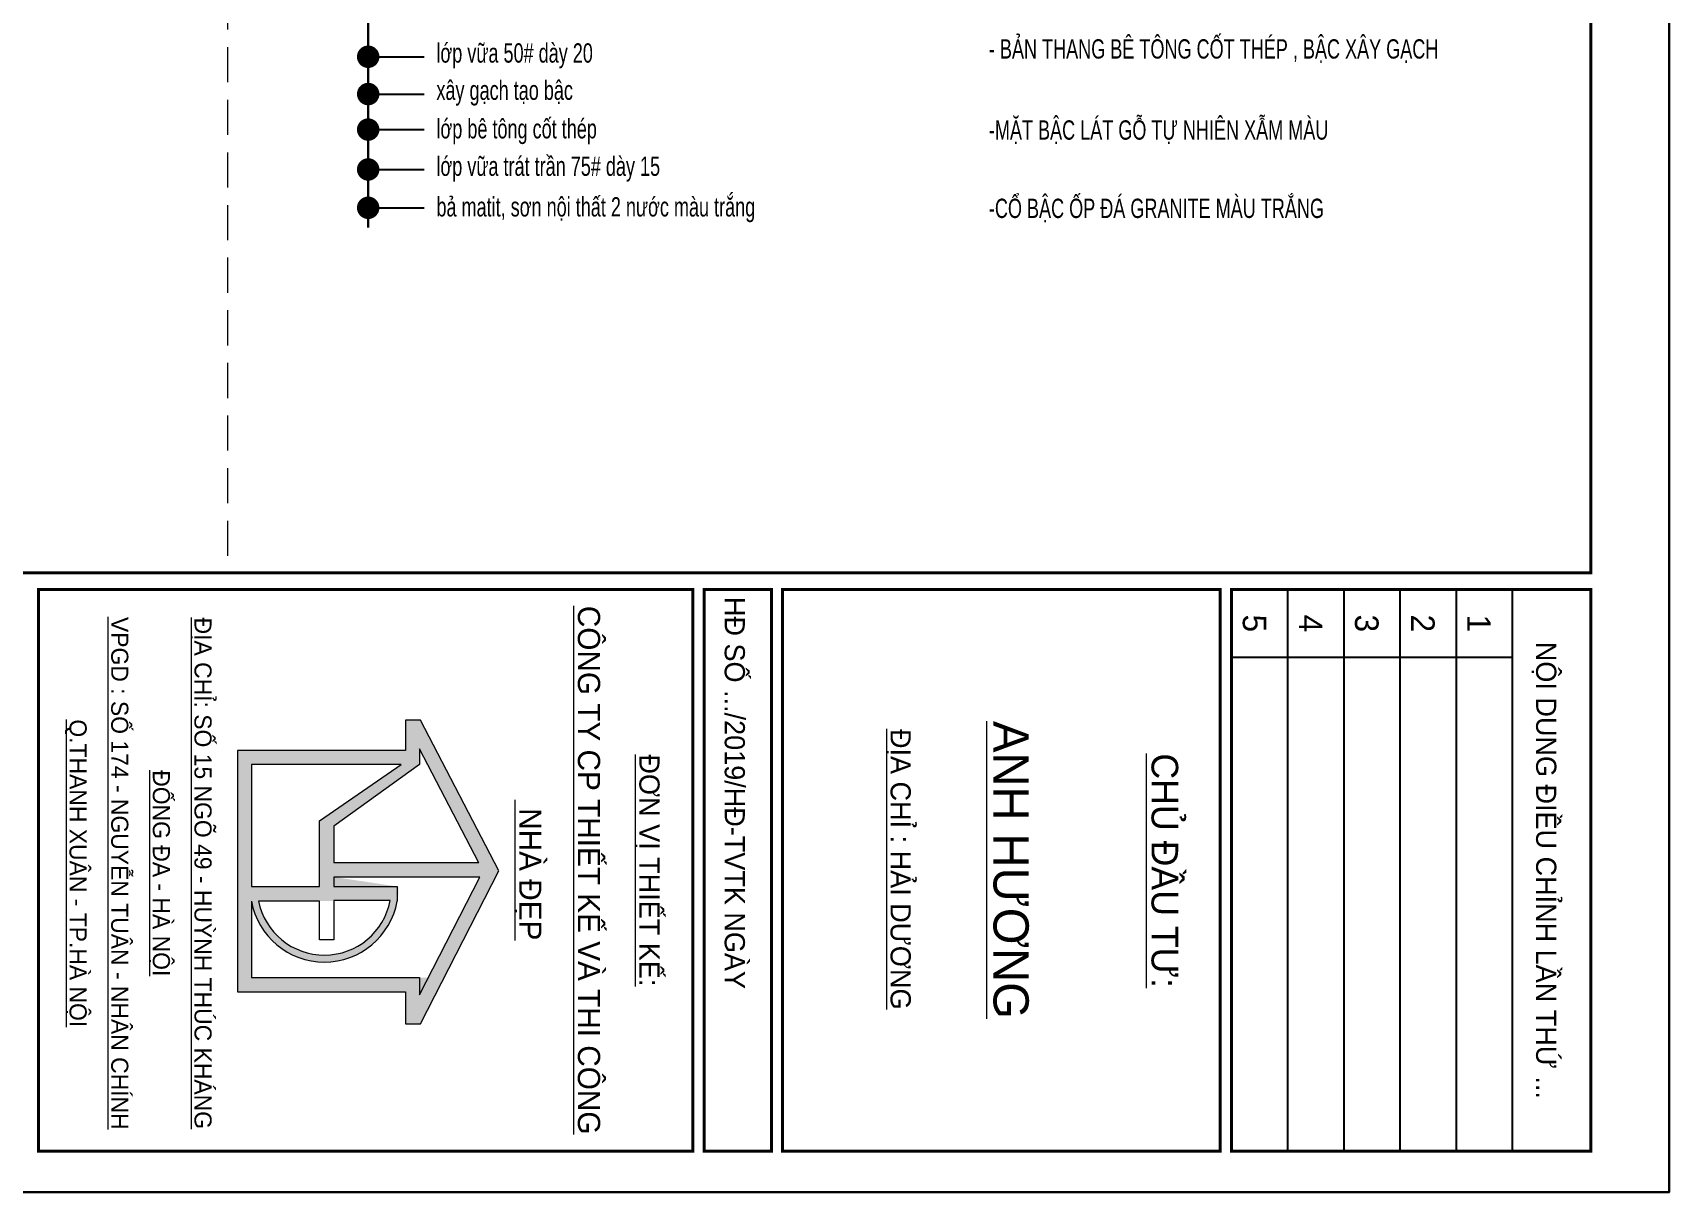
# Model space of a CAD drawing. Header units: inches. Extents: x 274208 to 641690, y -81912 to 129129.
# Drawn here: x 466769 to 472601, y -19810 to -15680 of the extents above; entities that cross this region are included whole.
import ezdxf
from ezdxf.enums import TextEntityAlignment as Align

# ---------------------------------------------------------------- set-up
doc = ezdxf.new("R2010")
doc.units = ezdxf.units.IN
doc.header["$MEASUREMENT"] = 0
doc.linetypes.add('$1$HIDDEN', pattern=[0.375, 0.25, -0.125])
for name, color, linetype, lineweight in [('05.Text', 253, 'Continuous', 18), ('08.Dim', 156, 'Continuous', 15), ('11.Khung bo', 32, 'Continuous', 50), ('12.Khung', 36, 'Continuous', 25), ('CATPHU', 13, 'Continuous', 30)]:
    doc.layers.add(name, color=color, linetype=linetype, lineweight=lineweight)
doc.layers.add('KICHTHUOC', color=8, linetype='Continuous')
doc.layers.add('text', color=7, linetype='Continuous')
doc.layers.add('Tpl_Bound', color=1, linetype='Continuous', plot=False)
doc.styles.add('AVANT', font='')
doc.styles.add('TT5_Text Dim', font='hoatbif.shx', dxfattribs={"width": 0.6})
doc.styles.add('VnAvantH', font='')
doc.styles.get('AVANT').set_extended_font_data('.VnAvant')
doc.styles.get('VnAvantH').set_extended_font_data('.VnAvantH')
doc.dimstyles.new('D100', dxfattribs={"dimtxt": 200, "dimasz": 80, "dimexe": 100, "dimexo": 0, "dimgap": 50, "dimtad": 1, "dimdec": 0, "dimzin": 0, "dimdsep": 46, "dimtxsty": 'TT5_Text Dim', "dimblk1": 'LTT1', "dimblk2": 'LTT1', "dimsah": 1, "dimcen": 0.09, "dimdle": 80, "dimclrd": 8, "dimclre": 8, "dimclrt": 4, "dimadec": 0, "dimazin": 0, "dimtfac": 1, "dimtdec": 0, "dimtofl": 0, "dimtmove": 2, "dimatfit": 3, "dimfxl": 1, "dimtolj": 1, "dimtzin": 0, "dimarcsym": 0})

# ---------------------------------------------------------------- blocks, each defined once
blk = doc.blocks.new('100')
at = {"layer": '05.Text'}
h = blk.add_hatch(color=3, dxfattribs=at)
h.paths.add_polyline_path([(1897375, -927367), (1897375, -927501), (1897646, -927501), (1897646, -928998), (1898856, -928998), (1899794, -928998), (1899794, -927501), (1900078, -927501), (1900078, -927366), (1898717, -926668)])
h.paths.add_polyline_path([(1898772, -928138), (1898858, -927562, -0.921492), (1898987, -928872), (1899668, -928872), (1899668, -927297), (1898772, -926837)], flags=16)
h.paths.add_polyline_path([(1898646, -926846), (1898646, -928138), (1898318, -928138), (1897771, -927375), (1897631, -927375)], flags=16)
h.paths.add_polyline_path([(1898982, -927636, -0.822042), (1898987, -928808), (1898987, -928139), (1898982, -928139)], flags=16)
h.paths.add_polyline_path([(1897771, -927537), (1898273, -928265), (1898856, -928265), (1898856, -928872), (1897771, -928872)], flags=16)
for p, q in [((1898717, -926668), (1897375, -927367)), ((1900078, -927366), (1898717, -926668)), ((1898646, -926846), (1897631, -927375)), ((1898646, -926846), (1898646, -928138)), ((1899821, -927376), (1898772, -926837)), ((1898772, -926837), (1898772, -928138)), ((1897375, -927367), (1897375, -927501)), ((1897631, -927375), (1897771, -927375)), ((1897771, -927375), (1897771, -927375)), ((1897771, -927375), (1898318, -928138)), ((1899668, -928872), (1899668, -927376)), ((1899668, -927376), (1899821, -927376)), ((1900078, -927501), (1900078, -927366)), ((1897375, -927501), (1897646, -927501)), ((1897646, -927501), (1897646, -928998)), ((1897771, -927537), (1897771, -928872)), ((1898273, -928265), (1897771, -927537)), ((1898856, -928138), (1898856, -927573)), ((1898856, -928138), (1898856, -927573)), ((1898856, -927573), (1898987, -927573)), ((1898982, -927636), (1898982, -928139)), ((1899794, -928998), (1899794, -927501)), ((1899794, -927501), (1900078, -927501)), ((1898318, -928138), (1898646, -928138)), ((1898772, -928138), (1898856, -928138)), ((1898982, -928139), (1899330, -928139)), ((1899330, -928139), (1899330, -928265)), ((1898856, -928265), (1898273, -928265)), ((1898856, -928872), (1898856, -928265)), ((1899330, -928265), (1898987, -928265)), ((1898987, -928265), (1898987, -928808)), ((1897771, -928872), (1898856, -928872)), ((1898987, -928872), (1899668, -928872)), ((1897646, -928998), (1898856, -928998)), ((1898856, -928998), (1899794, -928998))]:
    blk.add_line(p, q, dxfattribs=at)
for radius, start, end in [(598, 281.4298, 79.1164), (660, 280.3316, 79.6684)]:
    blk.add_arc((1898869, -928223), radius, start, end, dxfattribs=at)
at = {"layer": '11.Khung bo', "const_width": 26.7}
for points in [[(1860913, -945240), (1860913, -916940), (1896063, -916940), (1896063, -945240)], [(1896213, -920140), (1896213, -916940), (1901213, -916940), (1901213, -920140)], [(1896213, -924140), (1901213, -924140), (1901213, -920240), (1896213, -920240)], [(1896213, -924840), (1901213, -924840), (1901213, -924240), (1896213, -924240)], [(1896213, -930771), (1901213, -930771), (1901213, -924940), (1896213, -924940)]]:
    blk.add_lwpolyline(points, close=True, dxfattribs=at)
at = {"layer": '12.Khung'}
for p, q in [((1896213, -917640), (1901213, -917640)), ((1896813, -920140), (1896813, -917640)), ((1896213, -918140), (1901213, -918140)), ((1896213, -918640), (1901213, -918640)), ((1896213, -919140), (1901213, -919140)), ((1896213, -919640), (1901213, -919640))]:
    blk.add_line(p, q, dxfattribs=at)
at = {"layer": '12.Khung', "color": 1}
blk.add_lwpolyline([(1901579, -945940), (1901579, -916240), (1859580, -916240), (1859580, -945940)], close=True, dxfattribs=at)
at = {"layer": '05.Text', "style": 'VnAvantH'}
for s, p in [('Néi dung ®iÒu chØnh lÇn thø ...', (1898713, -917329)), ('H§ sè .../2019/H§-TVTK ngµy ', (1898057, -924540))]:
    blk.add_text(s, height=180, dxfattribs=at).set_placement(p, align=Align.MIDDLE)
at = {"layer": '05.Text'}
for s, height, style, p in [('1', 210, 'AVANT', (1896513, -918040)), ('2', 210, 'AVANT', (1896513, -918540)), ('3', 210, 'AVANT', (1896513, -919040)), ('4', 210, 'AVANT', (1896513, -919540)), ('5', 210, 'AVANT', (1896513, -920040)), ('%%uChñ ®Çu t\xad:', 237.6, 'VnAvantH', (1898716, -920853)), ('%%Uanh H¦¥NG', 313.63, 'VnAvantH', (1898709, -922261)), ('%%U®Þa chØ : H¶I D¦¥NG', 180, 'VnAvantH', (1898703, -923178)), ('%%U®¬n vÞ thiÕt kÕ:', 180, 'VnAvantH', (1898713, -925416)), ('%%Uc«ng ty cp thiÕt kÕ vµ thi c«ng', 198, 'VnAvantH', (1898711, -925964)), ('%%U nhµ ®Ñp', 198, 'VnAvantH', (1898711, -926487)), ('%%U®Þa chØ: sè 15 ngâ 49 - huúnh thóc kh¸ng', 152.46, 'VnAvantH', (1898739, -929380)), ('%%U®èng ®a - hµ néi', 152.46, 'VnAvantH', (1898739, -929751)), ('%%Uvpgd : sè 174 - nguyÔn tu©n - nh©n chÝnh', 152.46, 'VnAvantH', (1898739, -930122)), ('%%Uq.thanh xu©n - tp.hµ néi', 152.46, 'VnAvantH', (1898739, -930493))]:
    blk.add_text(s, height=height, dxfattribs=dict(at, style=style)).set_placement(p, align=Align.CENTER)
blk = doc.blocks.new('DOT')
at = {"color": 0, "linetype": 'ByBlock'}
blk.add_line((-0.5, 0), (-1, 0), dxfattribs=at)
at = {"color": 0, "linetype": 'ByBlock', "const_width": 0.5}
blk.add_lwpolyline([(-0.25, 0, 1), (0.25, 0, 1)], format="xyb", close=True, dxfattribs=at)
blk = doc.blocks.new('LTT1')
at = {"layer": 'KICHTHUOC'}
for p, q in [((0, -1.5), (0, 1.5)), ((-2, 0), (2, 0))]:
    blk.add_line(p, q, dxfattribs=at)
at = {"layer": 'KICHTHUOC', "color": 2, "const_width": 0.4}
blk.add_lwpolyline([(-0.53, -0.53), (0.53, 0.53)], dxfattribs=at)

msp = doc.modelspace()

# ---------------------------------------------------------------- linework, layer by layer
at = {"layer": '05.Text', "color": 6, "linetype": '$1$HIDDEN', "ltscale": 500}
msp.add_lwpolyline([(467462.5, -3543.7), (467462.5, -17603.5)], dxfattribs=at)
at = {"layer": 'CATPHU'}
msp.add_line((467964, -16374), (467964, -15527.3), dxfattribs=at)
at = {"layer": 'Tpl_Bound', "color": 1}
msp.add_lwpolyline([(460721, -19810.2), (460721, -3010.3), (472600.9, -3010.3), (472600.9, -19810.2)], close=True, dxfattribs=at)

# ---------------------------------------------------------------- block references
at = {"layer": '05.Text', "xscale": 0.4, "yscale": 0.4, "zscale": 0.4, "rotation": 270}
msp.add_blockref('100', (839096.9, 740821.5), dxfattribs=at)

# ---------------------------------------------------------------- texts
at = {"layer": 'text', "style": 'TT5_Text Dim', "width": 0.7}
for s, p in [('- B¶N THANG B£ T¤NG CèT THÐP , BËC X¢Y G¹CH', (470176.1, -15772.1)), ('líp v÷a 50# dµy 20', (468207.2, -15786.5)), ('x©y g¹ch t¹o bËc', (468207.2, -15919.2)), ('líp bª t«ng cèt thÐp ', (468207.3, -16056.4)), ('-MÆT BËC L¸T Gç Tù NHI£N XÉM MµU ', (470176.1, -16060.9)), ('líp v÷a tr¸t trÇn 75# dµy 15', (468207.2, -16189.8)), ('b¶ matit, s¬n néi thÊt 2 n\xadíc mµu tr¾ng', (468207.2, -16334.6)), ('-Cæ BËC èP §¸ GRANITE MµU TR¾NG', (470176.1, -16339.9))]:
    msp.add_text(s, height=68.75, dxfattribs=at).set_placement(p)

# ---------------------------------------------------------------- leaders
at = {"layer": '08.Dim'}
for points in [[(467964, -15765.6), (468163.4, -15765.6)], [(467964, -15898.4), (468163.4, -15898.4)], [(467964, -16025), (468163.4, -16025)], [(467964, -16167.1), (468163.4, -16167.1)], [(467964, -16303.6), (468163.4, -16303.6)]]:
    msp.add_leader(points, dimstyle='D100', override={"dimscale": 1, "dimldrblk": 'DOT'}, dxfattribs=at)

doc.saveas('drawing.dxf')
